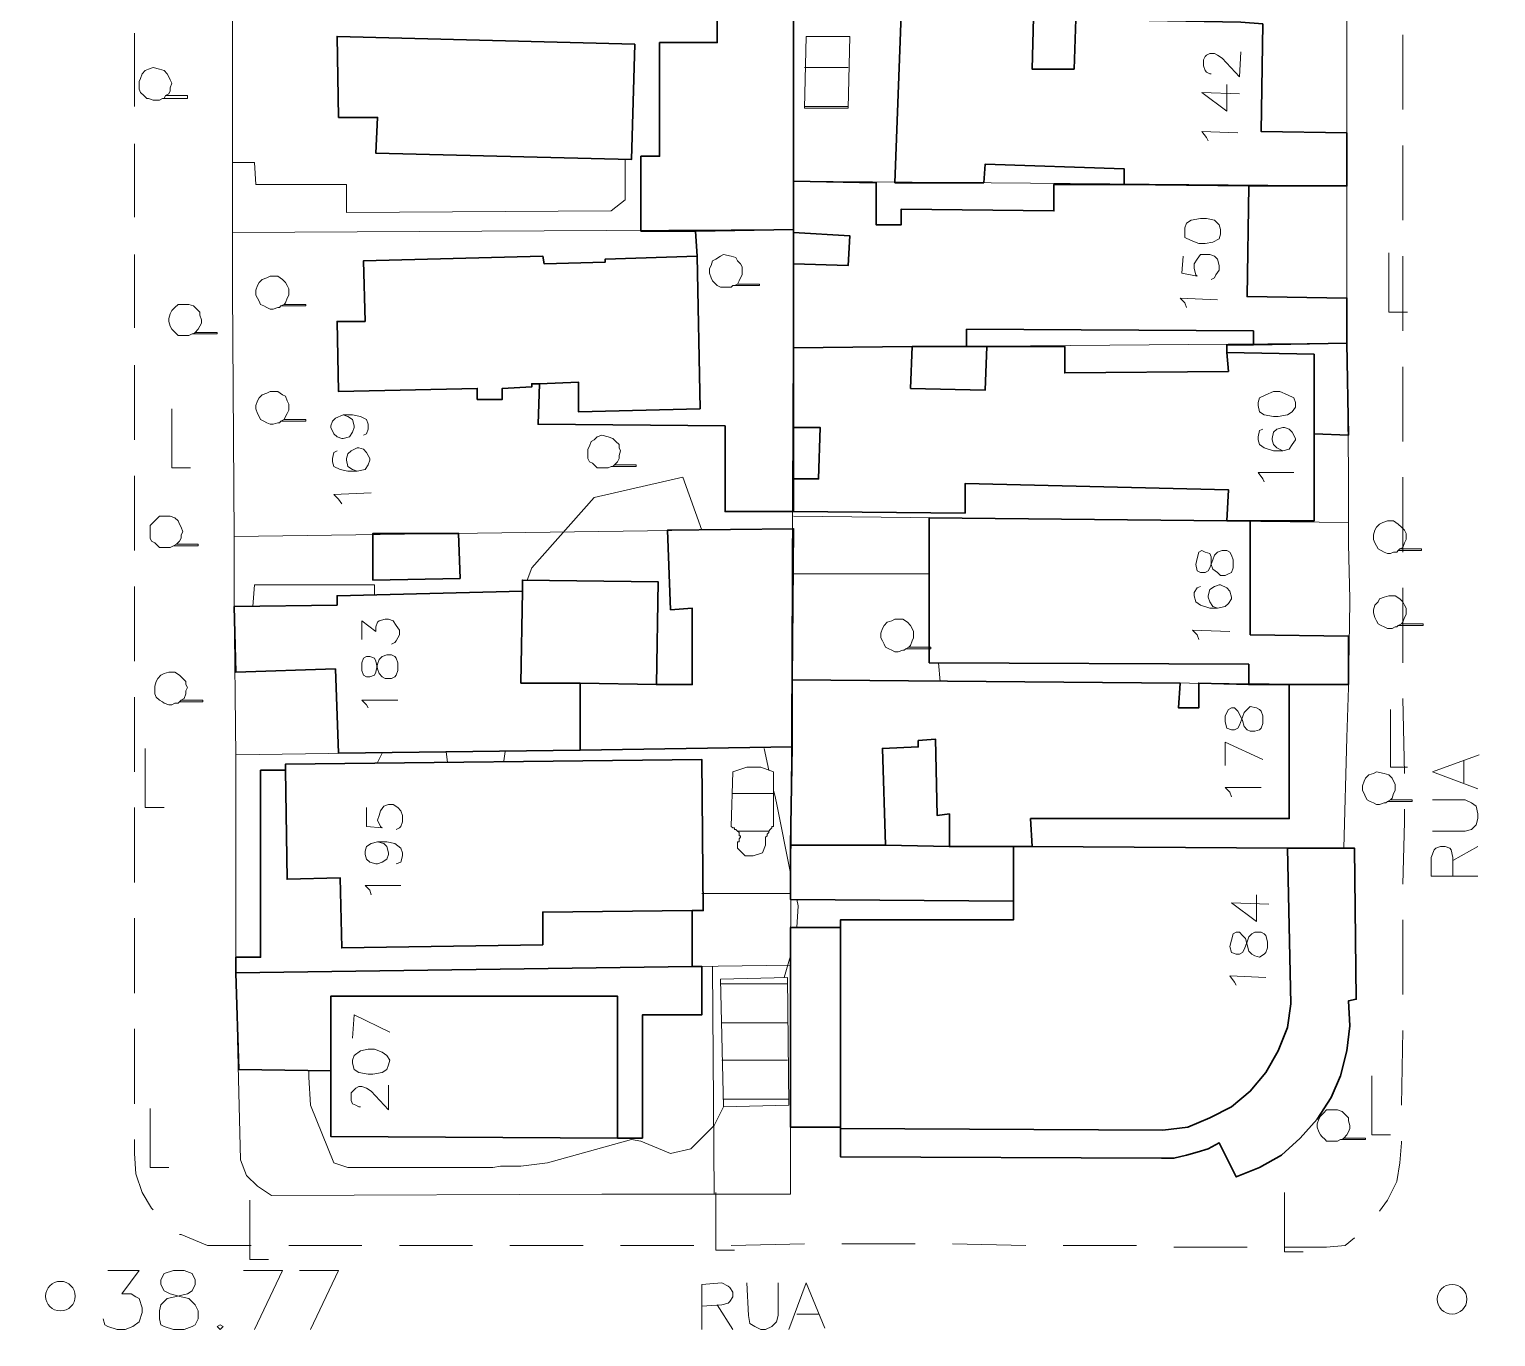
# Model space of a CAD drawing. Extents: x -2391 to 32076, y -11492 to 5852.
# Drawn here: x 4445.8 to 4525.4, y -1658.4 to -1587.4 of the extents above; entities that cross this region are included whole.
import ezdxf

# ---------------------------------------------------------------- set-up
doc = ezdxf.new("R2010")
doc.units = 0
doc.header["$LTSCALE"] = 7
for name, color, linetype in [('ALVE-CT', 3, 'CONTINUOUS'), ('PDF2_A101 - EDIFICACAO', 7, 'CONTINUOUS'), ('PDF2_A103 - PROJECAO_1', 7, 'CONTINUOUS'), ('PDF2_A112 - PRISMA_VENTILACAO', 7, 'CONTINUOUS'), ('PDF2_A118 - PISCINA', 7, 'CONTINUOUS'), ('PDF2_A122 - CASA_DE_MAQUINA', 7, 'CONTINUOUS'), ('PDF2_A123 - N DE PORTA', 7, 'CONTINUOUS'), ('PDF2_A124 - MURO', 7, 'CONTINUOUS'), ('PDF2_C301 - MEIO_FIO_2D', 7, 'CONTINUOUS'), ('PDF2_C307 - TXT_NOME_LOGRADOURO', 7, 'CONTINUOUS'), ('PDF2_F602 - ARVORE_ISOLADA', 7, 'CONTINUOUS'), ('PDF2_I903 - POSTE', 7, 'CONTINUOUS'), ('PDF2_N1402 - CURVA_INTERMEDIARIA', 7, 'CONTINUOUS'), ('PDF2_N1403 - COTA_DE_APARELHO', 7, 'CONTINUOUS')]:
    doc.layers.add(name, color=color, linetype=linetype)

msp = doc.modelspace()

# ---------------------------------------------------------------- linework, layer by layer
at = {"layer": 'ALVE-CT'}
msp.add_circle((4550.796, -1271.53), 500, dxfattribs=at)
at = {"layer": 'PDF2_A101 - EDIFICACAO', "lineweight": 30}
for points in [[(4487.299, -1595.626), (4487.299, -1598.251), (4481.966, -1598.336), (4479.002, -1598.336), (4479.002, -1594.272), (4480.018, -1594.272), (4480.018, -1588.091), (4483.151, -1588.091), (4483.151, -1586.567), (4487.299, -1586.652)], [(4511.598, -1586.991), (4512.784, -1587.075), (4512.699, -1592.917), (4517.356, -1593.002), (4517.356, -1595.88), (4512.022, -1595.88), (4505.248, -1595.796), (4505.248, -1594.949), (4497.713, -1594.695), (4497.629, -1595.711), (4492.803, -1595.711), (4493.141, -1586.567), (4500.338, -1586.737), (4500.253, -1589.531), (4502.539, -1589.531), (4502.624, -1586.821)], [(4478.664, -1588.176), (4478.494, -1594.441), (4464.609, -1594.102), (4464.694, -1592.155), (4462.577, -1592.155), (4462.493, -1587.753)], [(4505.248, -1595.796), (4512.022, -1595.88), (4511.937, -1601.892), (4517.356, -1601.976), (4517.356, -1604.432), (4512.276, -1604.516), (4512.276, -1603.754), (4496.697, -1603.67), (4496.697, -1604.601), (4493.734, -1604.601), (4487.299, -1604.686), (4487.299, -1600.114), (4490.263, -1600.198), (4490.347, -1598.59), (4487.299, -1598.42), (4487.299, -1598.251), (4487.299, -1595.626), (4491.787, -1595.711), (4491.787, -1597.997), (4493.141, -1597.997), (4493.141, -1597.15), (4501.438, -1597.235), (4501.438, -1595.796)], [(4487.299, -1600.114), (4487.299, -1604.686), (4487.299, -1609.003), (4487.299, -1611.797), (4487.299, -1613.575), (4483.574, -1613.575), (4483.574, -1608.919), (4473.414, -1608.834), (4473.499, -1606.633), (4473.076, -1606.633), (4473.076, -1606.802), (4471.467, -1606.887), (4471.467, -1607.479), (4470.112, -1607.479), (4470.112, -1606.887), (4462.577, -1607.056), (4462.493, -1603.246), (4464.017, -1603.246), (4463.932, -1599.944), (4473.668, -1599.69), (4473.753, -1600.114), (4477.055, -1600.029), (4477.055, -1599.86), (4482.05, -1599.69), (4481.966, -1598.336), (4487.299, -1598.251), (4487.299, -1598.42)], [(4517.356, -1604.432), (4517.44, -1609.427), (4515.578, -1609.342), (4515.578, -1614.083), (4512.106, -1614.083), (4510.836, -1614.083), (4510.921, -1612.39), (4496.613, -1612.051), (4496.613, -1613.66), (4487.299, -1613.575), (4487.299, -1611.797), (4487.299, -1609.003), (4487.299, -1604.686), (4493.734, -1604.601), (4496.697, -1604.601), (4497.798, -1604.601), (4502.031, -1604.601), (4502.031, -1606.04), (4510.921, -1605.956), (4510.836, -1604.94), (4510.836, -1604.516), (4512.276, -1604.516)], [(4510.836, -1614.083), (4512.106, -1614.083), (4512.106, -1620.264), (4517.44, -1620.349), (4517.44, -1622.973), (4514.223, -1622.973), (4512.022, -1622.973), (4512.022, -1621.873), (4494.665, -1621.788), (4494.665, -1613.914)], [(4487.299, -1614.507), (4487.215, -1622.719), (4487.215, -1626.36), (4475.7, -1626.529), (4462.577, -1626.698), (4462.408, -1622.127), (4456.989, -1622.296), (4456.905, -1618.74), (4462.493, -1618.655), (4462.493, -1618.147), (4472.568, -1617.893), (4472.568, -1617.301), (4479.934, -1617.385), (4479.849, -1622.973), (4481.796, -1622.973), (4481.796, -1618.825), (4480.611, -1618.909), (4480.442, -1614.591)], [(4469.181, -1617.216), (4464.44, -1617.301), (4464.44, -1614.761), (4469.096, -1614.761)], [(4512.022, -1622.973), (4514.223, -1622.973), (4514.223, -1630.254), (4500.169, -1630.254), (4500.253, -1631.778), (4499.237, -1631.778), (4495.766, -1631.778), (4495.766, -1630), (4495.089, -1630.085), (4495.004, -1625.936), (4494.073, -1626.021), (4494.073, -1626.36), (4492.125, -1626.444), (4492.295, -1631.694), (4487.13, -1631.694), (4487.215, -1626.36), (4487.215, -1622.719), (4508.296, -1622.889), (4508.212, -1624.243), (4509.312, -1624.243), (4509.312, -1622.889)], [(4481.796, -1635.25), (4481.796, -1638.298), (4456.989, -1638.636), (4456.989, -1638.552), (4456.989, -1637.79), (4458.344, -1637.79), (4458.344, -1627.63), (4459.699, -1627.63), (4459.699, -1627.291), (4482.304, -1627.037), (4482.389, -1635.25)], [(4514.138, -1631.863), (4517.186, -1631.863), (4517.779, -1631.863), (4517.863, -1640.075), (4517.44, -1640.16), (4517.525, -1641.515), (4517.356, -1642.869), (4517.017, -1644.224), (4516.509, -1645.409), (4515.747, -1646.595), (4514.816, -1647.611), (4513.8, -1648.542), (4512.614, -1649.219), (4511.344, -1649.727), (4510.413, -1647.865), (4509.82, -1648.203), (4509.228, -1648.373), (4508.635, -1648.542), (4507.958, -1648.711), (4507.365, -1648.711), (4507.28, -1648.711), (4489.839, -1648.627), (4489.839, -1647.103), (4489.839, -1647.018), (4487.13, -1647.018), (4487.13, -1638.213), (4487.13, -1636.181), (4489.839, -1636.181), (4489.839, -1635.758), (4499.237, -1635.758), (4499.237, -1634.742), (4487.13, -1634.657), (4487.13, -1631.694), (4492.295, -1631.694), (4495.766, -1631.778), (4499.237, -1631.778), (4500.253, -1631.778)], [(4482.304, -1638.298), (4482.304, -1640.922), (4479.087, -1640.922), (4479.087, -1647.611), (4477.732, -1647.611), (4462.154, -1647.526), (4462.154, -1643.97), (4457.159, -1643.885), (4456.989, -1638.636), (4481.796, -1638.298)]]:
    msp.add_lwpolyline(points, close=True, dxfattribs=at)
at = {"layer": 'PDF2_A103 - PROJECAO_1', "lineweight": 30}
for points in [[(4482.05, -1599.69), (4482.22, -1607.987), (4475.616, -1608.157), (4475.616, -1606.548), (4473.499, -1606.633), (4473.076, -1606.633), (4473.076, -1606.802), (4471.467, -1606.887), (4471.467, -1607.479), (4470.112, -1607.479), (4470.112, -1606.887), (4462.577, -1607.056), (4462.493, -1603.246), (4464.017, -1603.246), (4463.932, -1599.944), (4473.668, -1599.69), (4473.753, -1600.114), (4477.055, -1600.029), (4477.055, -1599.86)], [(4502.031, -1604.601), (4502.031, -1606.04), (4510.921, -1605.956), (4510.836, -1604.94), (4515.578, -1605.024), (4515.578, -1609.342), (4515.578, -1614.083), (4512.106, -1614.083), (4510.836, -1614.083), (4510.921, -1612.39), (4496.613, -1612.051), (4496.613, -1613.66), (4487.299, -1613.575), (4487.299, -1611.797), (4487.299, -1609.003), (4487.299, -1604.686), (4493.734, -1604.601), (4496.697, -1604.601), (4497.798, -1604.601)], [(4487.215, -1622.719), (4487.215, -1626.36), (4475.7, -1626.529), (4475.7, -1622.889), (4479.849, -1622.973), (4481.796, -1622.973), (4481.796, -1618.825), (4480.611, -1618.909), (4480.442, -1614.591), (4487.299, -1614.507)], [(4479.849, -1622.973), (4475.7, -1622.889), (4472.483, -1622.889), (4472.568, -1617.893), (4472.568, -1617.301), (4479.934, -1617.385)], [(4481.796, -1635.25), (4473.668, -1635.334), (4473.668, -1637.112), (4462.747, -1637.282), (4462.662, -1633.472), (4459.783, -1633.556), (4459.699, -1627.63), (4459.699, -1627.291), (4482.304, -1627.037), (4482.389, -1635.25)], [(4500.253, -1631.778), (4514.138, -1631.863), (4514.308, -1640.329), (4514.138, -1641.599), (4513.63, -1642.869), (4512.953, -1644.055), (4512.106, -1645.071), (4511.09, -1645.917), (4509.905, -1646.51), (4508.72, -1647.018), (4507.365, -1647.187), (4489.839, -1647.103), (4489.839, -1647.018), (4489.839, -1636.181), (4489.839, -1635.758), (4499.237, -1635.758), (4499.237, -1634.742), (4499.237, -1631.778)], [(4477.732, -1647.611), (4462.154, -1647.526), (4462.154, -1643.97), (4462.154, -1639.906), (4477.732, -1639.906)]]:
    msp.add_lwpolyline(points, close=True, dxfattribs=at)
at = {"layer": 'PDF2_A112 - PRISMA_VENTILACAO', "lineweight": 30}
msp.add_lwpolyline([(4500.338, -1586.737), (4502.624, -1586.821), (4502.539, -1589.531), (4500.253, -1589.531)], close=True, dxfattribs=at)
at = {"layer": 'PDF2_A118 - PISCINA', "lineweight": 9}
for points in [[(4487.977, -1587.753), (4487.892, -1591.647), (4490.263, -1591.647), (4490.347, -1587.753)], [(4483.913, -1630.678), (4483.998, -1627.714), (4484.759, -1627.46), (4485.521, -1627.46), (4486.199, -1627.714), (4486.199, -1630.678), (4486.114, -1630.678), (4486.114, -1630.762), (4486.029, -1630.847), (4485.945, -1630.932), (4485.945, -1631.016), (4485.86, -1631.101), (4485.86, -1631.186), (4485.775, -1631.27), (4485.775, -1631.355), (4485.775, -1631.44), (4485.775, -1631.524), (4485.775, -1631.609), (4485.775, -1631.694), (4485.606, -1632.117), (4485.098, -1632.286), (4484.675, -1632.286), (4484.336, -1631.948), (4484.252, -1631.863), (4484.252, -1631.778), (4484.252, -1631.694), (4484.252, -1631.609), (4484.252, -1631.524), (4484.336, -1631.524), (4484.336, -1631.44), (4484.336, -1631.355), (4484.421, -1631.27), (4484.421, -1631.186), (4484.336, -1631.186), (4484.336, -1631.101), (4484.336, -1631.016), (4484.252, -1630.932), (4484.167, -1630.847), (4484.082, -1630.847), (4484.082, -1630.762), (4483.998, -1630.762)], [(4483.49, -1645.917), (4483.32, -1638.975), (4486.961, -1638.89), (4487.045, -1645.833)]]:
    msp.add_lwpolyline(points, close=True, dxfattribs=at)
for points in [[(4487.892, -1589.446), (4490.263, -1589.446)], [(4487.892, -1591.562), (4490.263, -1591.562)], [(4483.998, -1628.9), (4486.199, -1628.9)], [(4484.252, -1630.932), (4485.945, -1630.932)], [(4483.32, -1639.229), (4486.961, -1639.229)], [(4483.405, -1641.345), (4486.961, -1641.345)], [(4483.405, -1643.377), (4486.961, -1643.377)], [(4483.49, -1645.494), (4487.045, -1645.494)]]:
    msp.add_lwpolyline(points, dxfattribs=at)
at = {"layer": 'PDF2_A122 - CASA_DE_MAQUINA', "lineweight": 30}
for points in [[(4493.734, -1604.601), (4496.697, -1604.601), (4497.798, -1604.601), (4497.713, -1606.971), (4493.649, -1606.887)], [(4487.299, -1611.797), (4487.299, -1609.003), (4488.739, -1609.003), (4488.654, -1611.797)]]:
    msp.add_lwpolyline(points, close=True, dxfattribs=at)
at = {"layer": 'PDF2_A123 - N DE PORTA', "lineweight": 9}
for points in [[(4509.99, -1589.785), (4509.905, -1589.785), (4509.736, -1589.7), (4509.651, -1589.615), (4509.566, -1589.361), (4509.566, -1589.023), (4509.651, -1588.853), (4509.736, -1588.769), (4509.905, -1588.684), (4510.159, -1588.684), (4510.328, -1588.769), (4510.582, -1588.938), (4511.514, -1589.954), (4511.598, -1588.599)], [(4511.514, -1590.885), (4509.482, -1590.8), (4510.836, -1591.816), (4510.836, -1590.377)], [(4509.82, -1593.425), (4509.736, -1593.256), (4509.482, -1592.917), (4511.429, -1593.002)], [(4508.466, -1599.69), (4508.381, -1600.622), (4509.228, -1600.791), (4509.143, -1600.706), (4509.058, -1600.368), (4509.058, -1600.114), (4509.228, -1599.86), (4509.397, -1599.606), (4509.651, -1599.606), (4509.905, -1599.606), (4510.159, -1599.69), (4510.328, -1599.86), (4510.413, -1600.198), (4510.413, -1600.452), (4510.244, -1600.706), (4510.159, -1600.876), (4509.99, -1600.96)], [(4508.635, -1602.484), (4508.55, -1602.23), (4508.296, -1601.976), (4510.328, -1602.061)], [(4462.831, -1608.326), (4463.085, -1608.411), (4463.339, -1608.58), (4463.424, -1608.919), (4463.424, -1609.003), (4463.339, -1609.257), (4463.17, -1609.511), (4462.831, -1609.596), (4462.747, -1609.596), (4462.493, -1609.511), (4462.323, -1609.342), (4462.154, -1609.003), (4462.154, -1608.919), (4462.239, -1608.665), (4462.408, -1608.495), (4462.831, -1608.326), (4463.339, -1608.326), (4463.763, -1608.411), (4464.101, -1608.58), (4464.186, -1608.834), (4464.186, -1609.088), (4464.101, -1609.342), (4463.932, -1609.427)], [(4512.784, -1609.088), (4512.614, -1609.173), (4512.53, -1609.511), (4512.53, -1609.681), (4512.614, -1609.935), (4512.868, -1610.104), (4513.376, -1610.273), (4513.884, -1610.273), (4514.223, -1610.189), (4514.392, -1609.935), (4514.562, -1609.681), (4514.562, -1609.596), (4514.392, -1609.257), (4514.223, -1609.088), (4513.969, -1609.003), (4513.884, -1609.003), (4513.546, -1609.088), (4513.376, -1609.257), (4513.292, -1609.596), (4513.292, -1609.681), (4513.376, -1609.935), (4513.546, -1610.104), (4513.884, -1610.273)], [(4462.493, -1610.273), (4462.323, -1610.358), (4462.239, -1610.697), (4462.239, -1610.866), (4462.323, -1611.12), (4462.662, -1611.289), (4463.085, -1611.374), (4463.593, -1611.374), (4464.017, -1611.289), (4464.186, -1611.035), (4464.271, -1610.781), (4464.271, -1610.697), (4464.101, -1610.358), (4463.932, -1610.189), (4463.678, -1610.104), (4463.593, -1610.104), (4463.255, -1610.273), (4463.085, -1610.443), (4463.001, -1610.697), (4463.001, -1610.781), (4463.085, -1611.12), (4463.339, -1611.289), (4463.593, -1611.374)], [(4512.868, -1611.967), (4512.784, -1611.797), (4512.53, -1611.459), (4514.477, -1611.459)], [(4462.747, -1613.152), (4462.577, -1612.898), (4462.323, -1612.644), (4464.355, -1612.559)], [(4509.397, -1617.639), (4509.228, -1617.724), (4509.058, -1617.978), (4509.058, -1618.147), (4509.143, -1618.486), (4509.397, -1618.655), (4509.905, -1618.825), (4510.328, -1618.825), (4510.752, -1618.74), (4510.921, -1618.571), (4511.09, -1618.317), (4511.09, -1618.232), (4511.006, -1617.893), (4510.836, -1617.724), (4510.498, -1617.555), (4510.413, -1617.555), (4510.159, -1617.639), (4509.905, -1617.809), (4509.82, -1618.147), (4509.82, -1618.232), (4509.905, -1618.486), (4510.074, -1618.74), (4510.328, -1618.825)], [(4463.847, -1620.518), (4463.847, -1619.502), (4464.609, -1620.095), (4464.609, -1619.841), (4464.694, -1619.587), (4464.779, -1619.502), (4465.117, -1619.417), (4465.287, -1619.417), (4465.541, -1619.502), (4465.71, -1619.756), (4465.879, -1620.01), (4465.879, -1620.264), (4465.71, -1620.603), (4465.625, -1620.687), (4465.456, -1620.772)], [(4509.312, -1620.518), (4509.228, -1620.264), (4508.974, -1620.01), (4511.006, -1620.095)], [(4464.186, -1624.243), (4464.101, -1624.074), (4463.847, -1623.82), (4465.795, -1623.82)], [(4512.784, -1627.037), (4510.752, -1626.106), (4510.752, -1627.376)], [(4511.09, -1629.069), (4511.006, -1628.815), (4510.752, -1628.561), (4512.699, -1628.561)], [(4464.101, -1629.662), (4464.101, -1630.678), (4464.948, -1630.762), (4464.863, -1630.678), (4464.694, -1630.339), (4464.779, -1630.085), (4464.863, -1629.831), (4465.033, -1629.577), (4465.287, -1629.492), (4465.541, -1629.492), (4465.795, -1629.662), (4465.964, -1629.831), (4466.049, -1630.085), (4466.049, -1630.424), (4465.964, -1630.678), (4465.879, -1630.762), (4465.71, -1630.847)], [(4464.694, -1631.524), (4465.033, -1631.609), (4465.202, -1631.778), (4465.287, -1632.117), (4465.287, -1632.202), (4465.202, -1632.456), (4464.948, -1632.625), (4464.694, -1632.71), (4464.609, -1632.71), (4464.271, -1632.625), (4464.101, -1632.456), (4464.017, -1632.202), (4464.017, -1632.032), (4464.101, -1631.778), (4464.355, -1631.609), (4464.694, -1631.524), (4465.202, -1631.524), (4465.625, -1631.609), (4465.964, -1631.863), (4466.049, -1632.117), (4466.049, -1632.286), (4465.964, -1632.625), (4465.71, -1632.71)], [(4464.355, -1634.403), (4464.271, -1634.149), (4464.017, -1633.895), (4465.964, -1633.895)], [(4513.122, -1634.911), (4511.09, -1634.826), (4512.445, -1635.842), (4512.445, -1634.403)], [(4511.344, -1639.314), (4511.26, -1639.144), (4511.006, -1638.806), (4512.953, -1638.89)], [(4465.371, -1641.853), (4463.424, -1640.922), (4463.339, -1642.192)], [(4463.763, -1645.917), (4463.678, -1645.917), (4463.509, -1645.833), (4463.339, -1645.748), (4463.255, -1645.579), (4463.255, -1645.155), (4463.424, -1644.986), (4463.509, -1644.901), (4463.678, -1644.817), (4463.847, -1644.817), (4464.101, -1644.901), (4464.355, -1645.071), (4465.287, -1646.087), (4465.287, -1644.732)]]:
    msp.add_lwpolyline(points, dxfattribs=at)
for points in [[(4508.55, -1598.336), (4508.55, -1598.674), (4508.889, -1598.844), (4509.312, -1599.013), (4509.651, -1599.013), (4510.074, -1598.928), (4510.413, -1598.759), (4510.498, -1598.505), (4510.498, -1598.251), (4510.413, -1597.997), (4510.159, -1597.743), (4509.736, -1597.658), (4509.397, -1597.658), (4508.889, -1597.743), (4508.635, -1597.912), (4508.55, -1598.166)], [(4512.53, -1607.818), (4512.614, -1608.157), (4512.868, -1608.326), (4513.376, -1608.411), (4513.63, -1608.411), (4514.138, -1608.326), (4514.392, -1608.157), (4514.562, -1607.903), (4514.562, -1607.649), (4514.477, -1607.395), (4514.138, -1607.225), (4513.715, -1607.056), (4513.376, -1607.056), (4512.953, -1607.225), (4512.614, -1607.395), (4512.53, -1607.649)], [(4509.143, -1616.454), (4509.228, -1616.793), (4509.397, -1616.877), (4509.651, -1616.877), (4509.82, -1616.793), (4509.905, -1616.623), (4510.074, -1616.2), (4510.159, -1615.946), (4510.328, -1615.777), (4510.582, -1615.692), (4510.836, -1615.692), (4511.006, -1615.777), (4511.09, -1615.946), (4511.175, -1616.2), (4511.175, -1616.623), (4511.09, -1616.877), (4510.921, -1616.962), (4510.752, -1617.047), (4510.498, -1617.047), (4510.328, -1616.877), (4510.074, -1616.708), (4509.99, -1616.454), (4509.99, -1616.031), (4509.905, -1615.861), (4509.651, -1615.777), (4509.482, -1615.692), (4509.312, -1615.777), (4509.228, -1616.115)], [(4463.847, -1622.211), (4463.932, -1622.465), (4464.101, -1622.55), (4464.271, -1622.55), (4464.525, -1622.465), (4464.609, -1622.296), (4464.694, -1621.873), (4464.779, -1621.619), (4464.948, -1621.449), (4465.202, -1621.365), (4465.456, -1621.365), (4465.625, -1621.449), (4465.71, -1621.534), (4465.795, -1621.788), (4465.795, -1622.211), (4465.71, -1622.465), (4465.625, -1622.55), (4465.456, -1622.635), (4465.117, -1622.635), (4464.948, -1622.55), (4464.779, -1622.381), (4464.694, -1622.127), (4464.609, -1621.703), (4464.525, -1621.534), (4464.271, -1621.449), (4464.101, -1621.449), (4463.932, -1621.534), (4463.847, -1621.788)], [(4510.752, -1625.005), (4510.836, -1625.344), (4511.09, -1625.428), (4511.26, -1625.428), (4511.429, -1625.344), (4511.514, -1625.174), (4511.683, -1624.751), (4511.768, -1624.497), (4511.937, -1624.328), (4512.106, -1624.158), (4512.445, -1624.243), (4512.614, -1624.328), (4512.699, -1624.412), (4512.784, -1624.666), (4512.784, -1625.09), (4512.699, -1625.344), (4512.614, -1625.428), (4512.36, -1625.513), (4512.106, -1625.513), (4511.937, -1625.428), (4511.768, -1625.259), (4511.683, -1624.92), (4511.514, -1624.582), (4511.429, -1624.412), (4511.26, -1624.243), (4511.09, -1624.243), (4510.921, -1624.328), (4510.752, -1624.666)], [(4511.006, -1637.197), (4511.09, -1637.536), (4511.344, -1637.62), (4511.514, -1637.62), (4511.683, -1637.536), (4511.768, -1637.366), (4511.937, -1636.943), (4512.022, -1636.689), (4512.191, -1636.52), (4512.36, -1636.435), (4512.699, -1636.435), (4512.868, -1636.52), (4512.953, -1636.604), (4513.038, -1636.943), (4513.038, -1637.282), (4512.953, -1637.536), (4512.868, -1637.62), (4512.614, -1637.79), (4512.36, -1637.705), (4512.191, -1637.62), (4512.022, -1637.451), (4511.937, -1637.112), (4511.852, -1636.774), (4511.683, -1636.604), (4511.514, -1636.435), (4511.344, -1636.435), (4511.175, -1636.52), (4511.09, -1636.858)], [(4463.339, -1643.547), (4463.424, -1643.885), (4463.678, -1644.055), (4464.186, -1644.139), (4464.44, -1644.139), (4464.948, -1644.055), (4465.202, -1643.885), (4465.287, -1643.631), (4465.371, -1643.377), (4465.202, -1643.123), (4464.948, -1642.954), (4464.525, -1642.785), (4464.186, -1642.785), (4463.763, -1642.869), (4463.424, -1643.123), (4463.339, -1643.377)]]:
    msp.add_lwpolyline(points, close=True, dxfattribs=at)
at = {"layer": 'PDF2_A124 - MURO', "lineweight": 9}
for points in [[(4487.13, -1647.018), (4487.13, -1638.213), (4487.299, -1600.283), (4487.299, -1550.754), (4487.215, -1510.623), (4487.045, -1496.653), (4483.236, -1496.484), (4484.759, -1478.365), (4485.183, -1473.455), (4485.267, -1471.762), (4486.029, -1461.432), (4486.707, -1453.135), (4487.215, -1445.515)], [(4487.299, -1550.923), (4517.356, -1550.839), (4517.356, -1554.141), (4517.356, -1559.898), (4517.356, -1559.982), (4517.356, -1561.591), (4517.356, -1590.377), (4517.356, -1595.965), (4517.356, -1596.134), (4517.356, -1600.283), (4517.356, -1604.432)], [(4487.299, -1604.686), (4517.356, -1604.432), (4517.44, -1611.289), (4517.44, -1613.745), (4517.44, -1615.353), (4517.525, -1618.317), (4517.525, -1618.486), (4517.44, -1623.142), (4517.356, -1625.852), (4517.186, -1631.863), (4517.779, -1631.863), (4517.863, -1640.075), (4517.44, -1640.16), (4517.525, -1641.515), (4517.356, -1642.869), (4517.017, -1644.224), (4516.509, -1645.409), (4515.747, -1646.595), (4514.816, -1647.611), (4513.8, -1648.542), (4512.614, -1649.219), (4511.344, -1649.727), (4510.413, -1647.865), (4509.82, -1648.203), (4509.228, -1648.373), (4508.635, -1648.542), (4507.958, -1648.711), (4507.365, -1648.711), (4507.28, -1648.711), (4489.839, -1648.627), (4489.839, -1647.018), (4487.13, -1647.018), (4487.13, -1650.659), (4479.172, -1650.659), (4476.886, -1650.659), (4458.937, -1650.743), (4458.175, -1650.235), (4457.582, -1649.643), (4457.243, -1648.796), (4456.989, -1638.552), (4456.989, -1637.705), (4456.989, -1634.572), (4456.989, -1626.868), (4456.905, -1618.571), (4456.905, -1615.184), (4456.905, -1614.93), (4456.82, -1601.553), (4456.82, -1600.198), (4456.82, -1598.166), (4456.82, -1595.034), (4456.82, -1594.695), (4456.82, -1586.229)], [(4456.82, -1594.61), (4458.005, -1594.61), (4458.09, -1595.796), (4463.001, -1595.796), (4463.001, -1597.32), (4477.394, -1597.235), (4478.156, -1596.642), (4478.156, -1594.441)], [(4487.299, -1595.626), (4517.356, -1595.88)], [(4487.299, -1598.251), (4456.82, -1598.42)], [(4517.44, -1614.168), (4487.299, -1613.829)], [(4456.905, -1614.93), (4487.299, -1614.507)], [(4487.215, -1616.962), (4494.665, -1616.962)], [(4457.921, -1618.74), (4458.005, -1617.555), (4464.525, -1617.555), (4464.525, -1618.063)], [(4495.173, -1621.788), (4495.258, -1622.804)], [(4517.44, -1622.973), (4487.215, -1622.719)], [(4456.989, -1626.783), (4487.215, -1626.36)], [(4517.186, -1631.863), (4487.13, -1631.694)], [(4487.13, -1634.318), (4482.304, -1634.318)], [(4487.13, -1638.213), (4456.989, -1638.636)], [(4482.982, -1650.659), (4482.897, -1638.298)]]:
    msp.add_lwpolyline(points, dxfattribs=at)
at = {"layer": 'PDF2_C301 - MEIO_FIO_2D', "lineweight": 9}
for points in [[(4451.486, -1591.562), (4451.486, -1587.583)], [(4520.403, -1587.668), (4520.403, -1591.732)], [(4451.486, -1597.574), (4451.486, -1593.594)], [(4520.403, -1593.679), (4520.403, -1597.743)], [(4451.486, -1603.585), (4451.486, -1599.606)], [(4520.403, -1599.69), (4520.403, -1603.754)], [(4451.486, -1609.681), (4451.486, -1605.617)], [(4520.403, -1605.702), (4520.403, -1609.765)], [(4451.486, -1615.692), (4451.486, -1611.628)], [(4520.403, -1611.713), (4520.403, -1615.777)], [(4451.486, -1621.703), (4451.486, -1617.639)], [(4520.403, -1617.724), (4520.403, -1621.788)], [(4451.486, -1627.714), (4451.486, -1623.65)], [(4520.403, -1623.735), (4520.488, -1627.799)], [(4451.486, -1633.726), (4451.486, -1629.662)], [(4520.488, -1629.746), (4520.488, -1630.424), (4520.403, -1633.81)], [(4451.486, -1639.737), (4451.486, -1635.673)], [(4520.403, -1635.758), (4520.403, -1639.821)], [(4451.486, -1645.748), (4451.486, -1641.684)], [(4520.403, -1641.769), (4520.319, -1645.833)], [(4452.502, -1651.505), (4452.417, -1651.421), (4451.909, -1650.574), (4451.571, -1649.558), (4451.486, -1648.457), (4451.486, -1647.695)], [(4520.319, -1647.78), (4520.319, -1647.865), (4520.234, -1648.965), (4520.065, -1649.981), (4519.557, -1650.997), (4519.133, -1651.59)], [(4457.836, -1653.453), (4456.227, -1653.453), (4455.465, -1653.453), (4454.026, -1652.86), (4453.941, -1652.86)], [(4463.847, -1653.453), (4459.868, -1653.453)], [(4469.858, -1653.453), (4465.879, -1653.453)], [(4475.87, -1653.453), (4471.89, -1653.453)], [(4481.881, -1653.453), (4477.902, -1653.453)], [(4487.892, -1653.368), (4483.913, -1653.453)], [(4493.903, -1653.368), (4489.924, -1653.368)], [(4499.915, -1653.453), (4495.935, -1653.368)], [(4505.926, -1653.453), (4501.946, -1653.453)], [(4511.937, -1653.537), (4507.958, -1653.537)], [(4517.779, -1653.029), (4517.271, -1653.453), (4516.255, -1653.537), (4515.07, -1653.537), (4514.138, -1653.537), (4513.969, -1653.537)]]:
    msp.add_lwpolyline(points, dxfattribs=at)
at = {"layer": 'PDF2_C307 - TXT_NOME_LOGRADOURO', "lineweight": 9}
for points in [[(4524.467, -1628.646), (4522.012, -1627.714), (4524.552, -1626.783)], [(4523.705, -1628.307), (4523.705, -1627.122)], [(4522.012, -1630.932), (4523.79, -1630.932), (4524.129, -1630.847), (4524.383, -1630.593), (4524.467, -1630.254), (4524.467, -1630), (4524.383, -1629.577), (4524.129, -1629.408), (4523.79, -1629.238), (4522.012, -1629.238)], [(4524.467, -1633.387), (4521.927, -1633.387), (4521.927, -1632.371), (4522.097, -1631.948), (4522.181, -1631.863), (4522.435, -1631.778), (4522.689, -1631.778), (4522.943, -1631.863), (4523.028, -1631.948), (4523.113, -1632.371), (4523.113, -1633.387)], [(4523.113, -1632.54), (4524.467, -1631.778)], [(4482.304, -1658.024), (4482.304, -1655.569), (4483.405, -1655.485), (4483.744, -1655.654), (4483.828, -1655.739), (4483.998, -1655.992), (4483.998, -1656.246), (4483.828, -1656.5), (4483.744, -1656.585), (4483.405, -1656.67), (4482.304, -1656.754)], [(4484.759, -1655.485), (4484.844, -1657.262), (4484.929, -1657.686), (4485.183, -1657.855), (4485.521, -1658.024), (4485.775, -1658.024), (4486.114, -1657.855), (4486.368, -1657.601), (4486.453, -1657.262), (4486.453, -1655.485)], [(4487.045, -1658.024), (4487.977, -1655.485), (4488.993, -1657.94)], [(4483.151, -1656.67), (4483.998, -1658.024)], [(4487.469, -1657.178), (4488.654, -1657.178)]]:
    msp.add_lwpolyline(points, dxfattribs=at)
at = {"layer": 'PDF2_F602 - ARVORE_ISOLADA', "lineweight": 9}
for points in [[(4453.179, -1590.97), (4453.095, -1591.139), (4453.01, -1591.139), (4452.841, -1591.224), (4452.671, -1591.224), (4452.502, -1591.224), (4452.248, -1591.139), (4452.163, -1591.139), (4451.994, -1590.97), (4451.825, -1590.8), (4451.74, -1590.631), (4451.74, -1590.462), (4451.74, -1590.208), (4451.825, -1590.038), (4451.909, -1589.785), (4452.079, -1589.615), (4452.248, -1589.531), (4452.502, -1589.446), (4452.841, -1589.531), (4453.095, -1589.615), (4453.264, -1589.785), (4453.349, -1589.954), (4453.433, -1590.123), (4453.518, -1590.292), (4453.433, -1590.546), (4453.433, -1590.716), (4453.349, -1590.885), (4453.179, -1590.97), (4453.095, -1591.139), (4454.365, -1591.139), (4454.365, -1590.97)], [(4484.252, -1601.214), (4484.082, -1601.299), (4483.998, -1601.299), (4483.913, -1601.384), (4483.659, -1601.384), (4483.49, -1601.384), (4483.32, -1601.384), (4483.151, -1601.299), (4482.982, -1601.13), (4482.897, -1601.045), (4482.812, -1600.876), (4482.728, -1600.622), (4482.728, -1600.368), (4482.812, -1600.198), (4482.897, -1599.944), (4483.066, -1599.86), (4483.32, -1599.69), (4483.49, -1599.606), (4483.913, -1599.69), (4484.167, -1599.775), (4484.252, -1599.944), (4484.421, -1600.114), (4484.506, -1600.283), (4484.506, -1600.452), (4484.506, -1600.706), (4484.421, -1600.876), (4484.336, -1601.045), (4484.252, -1601.214), (4484.082, -1601.299), (4485.437, -1601.299), (4485.437, -1601.214)], [(4459.614, -1602.315), (4459.445, -1602.4), (4459.36, -1602.484), (4459.275, -1602.484), (4459.021, -1602.569), (4458.852, -1602.569), (4458.683, -1602.484), (4458.513, -1602.4), (4458.344, -1602.315), (4458.259, -1602.146), (4458.175, -1601.976), (4458.09, -1601.807), (4458.09, -1601.553), (4458.175, -1601.299), (4458.259, -1601.13), (4458.429, -1600.96), (4458.683, -1600.876), (4458.852, -1600.791), (4459.275, -1600.791), (4459.529, -1600.96), (4459.699, -1601.13), (4459.783, -1601.299), (4459.868, -1601.468), (4459.868, -1601.638), (4459.868, -1601.807), (4459.783, -1601.976), (4459.699, -1602.23), (4459.614, -1602.315), (4459.445, -1602.4), (4460.799, -1602.4), (4460.799, -1602.315)], [(4454.788, -1603.839), (4454.703, -1603.924), (4454.619, -1603.924), (4454.449, -1604.008), (4454.28, -1604.008), (4454.111, -1604.008), (4453.857, -1604.008), (4453.772, -1603.924), (4453.603, -1603.754), (4453.518, -1603.67), (4453.433, -1603.5), (4453.349, -1603.246), (4453.349, -1603.077), (4453.433, -1602.823), (4453.518, -1602.654), (4453.687, -1602.484), (4453.857, -1602.315), (4454.111, -1602.315), (4454.449, -1602.315), (4454.703, -1602.4), (4454.873, -1602.569), (4455.042, -1602.738), (4455.042, -1602.908), (4455.127, -1603.162), (4455.127, -1603.331), (4455.042, -1603.5), (4454.957, -1603.67), (4454.788, -1603.839), (4454.703, -1603.924), (4455.973, -1603.924), (4455.973, -1603.839)], [(4459.614, -1608.58), (4459.445, -1608.665), (4459.36, -1608.749), (4459.275, -1608.749), (4459.021, -1608.834), (4458.852, -1608.834), (4458.683, -1608.749), (4458.513, -1608.665), (4458.344, -1608.58), (4458.259, -1608.411), (4458.175, -1608.241), (4458.09, -1607.987), (4458.09, -1607.818), (4458.175, -1607.564), (4458.259, -1607.395), (4458.429, -1607.225), (4458.683, -1607.141), (4458.852, -1607.056), (4459.275, -1607.056), (4459.529, -1607.225), (4459.699, -1607.31), (4459.783, -1607.564), (4459.868, -1607.733), (4459.868, -1607.903), (4459.868, -1608.072), (4459.783, -1608.241), (4459.699, -1608.411), (4459.614, -1608.58), (4459.445, -1608.665), (4460.799, -1608.665), (4460.799, -1608.58)], [(4477.563, -1611.035), (4477.478, -1611.12), (4477.394, -1611.12), (4477.224, -1611.205), (4477.055, -1611.205), (4476.886, -1611.205), (4476.632, -1611.205), (4476.547, -1611.12), (4476.378, -1610.951), (4476.208, -1610.866), (4476.124, -1610.697), (4476.124, -1610.443), (4476.124, -1610.189), (4476.208, -1610.019), (4476.293, -1609.765), (4476.462, -1609.681), (4476.632, -1609.511), (4476.886, -1609.427), (4477.224, -1609.511), (4477.478, -1609.596), (4477.648, -1609.765), (4477.817, -1609.935), (4477.817, -1610.104), (4477.902, -1610.273), (4477.817, -1610.527), (4477.817, -1610.697), (4477.732, -1610.866), (4477.563, -1611.035), (4477.478, -1611.12), (4478.748, -1611.12), (4478.748, -1611.035)], [(4453.772, -1615.353), (4453.603, -1615.438), (4453.433, -1615.523), (4453.264, -1615.523), (4453.095, -1615.523), (4452.841, -1615.523), (4452.756, -1615.438), (4452.587, -1615.269), (4452.417, -1615.184), (4452.333, -1615.015), (4452.333, -1614.761), (4452.333, -1614.591), (4452.333, -1614.337), (4452.502, -1614.168), (4452.671, -1613.999), (4452.841, -1613.829), (4453.095, -1613.829), (4453.433, -1613.829), (4453.687, -1613.914), (4453.857, -1614.083), (4453.941, -1614.253), (4454.026, -1614.422), (4454.111, -1614.676), (4454.026, -1614.845), (4454.026, -1615.015), (4453.941, -1615.184), (4453.772, -1615.353), (4453.603, -1615.438), (4454.957, -1615.438), (4454.957, -1615.353)], [(4520.234, -1615.607), (4520.149, -1615.692), (4520.065, -1615.777), (4519.895, -1615.777), (4519.726, -1615.861), (4519.557, -1615.861), (4519.387, -1615.777), (4519.218, -1615.692), (4519.049, -1615.607), (4518.964, -1615.438), (4518.879, -1615.269), (4518.795, -1615.099), (4518.795, -1614.845), (4518.879, -1614.591), (4518.964, -1614.422), (4519.133, -1614.253), (4519.303, -1614.168), (4519.557, -1614.083), (4519.895, -1614.083), (4520.149, -1614.253), (4520.319, -1614.422), (4520.488, -1614.591), (4520.573, -1614.761), (4520.573, -1614.93), (4520.573, -1615.099), (4520.488, -1615.269), (4520.403, -1615.523), (4520.234, -1615.607), (4520.149, -1615.692), (4521.419, -1615.692), (4521.419, -1615.607)], [(4520.319, -1619.671), (4520.149, -1619.756), (4520.065, -1619.841), (4519.98, -1619.841), (4519.811, -1619.925), (4519.557, -1619.925), (4519.387, -1619.841), (4519.218, -1619.756), (4519.049, -1619.671), (4518.964, -1619.502), (4518.879, -1619.333), (4518.795, -1619.079), (4518.795, -1618.909), (4518.879, -1618.655), (4519.049, -1618.486), (4519.133, -1618.317), (4519.387, -1618.232), (4519.641, -1618.147), (4519.98, -1618.147), (4520.234, -1618.317), (4520.403, -1618.486), (4520.488, -1618.655), (4520.573, -1618.825), (4520.573, -1618.994), (4520.573, -1619.163), (4520.488, -1619.333), (4520.403, -1619.587), (4520.319, -1619.671), (4520.149, -1619.756), (4521.504, -1619.756), (4521.504, -1619.671)], [(4493.565, -1620.941), (4493.395, -1621.026), (4493.311, -1621.111), (4493.226, -1621.111), (4492.972, -1621.195), (4492.803, -1621.195), (4492.633, -1621.111), (4492.464, -1621.026), (4492.295, -1620.941), (4492.21, -1620.772), (4492.125, -1620.603), (4492.041, -1620.433), (4492.041, -1620.179), (4492.125, -1619.925), (4492.21, -1619.756), (4492.379, -1619.587), (4492.633, -1619.502), (4492.803, -1619.417), (4493.226, -1619.417), (4493.48, -1619.587), (4493.649, -1619.756), (4493.734, -1619.925), (4493.819, -1620.095), (4493.819, -1620.264), (4493.819, -1620.433), (4493.734, -1620.603), (4493.649, -1620.857), (4493.565, -1620.941), (4493.395, -1621.026), (4494.75, -1621.026), (4494.75, -1620.941)], [(4454.026, -1623.82), (4453.941, -1623.904), (4453.857, -1623.989), (4453.687, -1623.989), (4453.518, -1624.074), (4453.349, -1624.074), (4453.095, -1623.989), (4453.01, -1623.904), (4452.841, -1623.82), (4452.671, -1623.65), (4452.587, -1623.481), (4452.587, -1623.312), (4452.587, -1623.058), (4452.671, -1622.804), (4452.756, -1622.635), (4452.925, -1622.465), (4453.095, -1622.381), (4453.349, -1622.296), (4453.687, -1622.296), (4453.941, -1622.465), (4454.111, -1622.635), (4454.28, -1622.804), (4454.28, -1622.973), (4454.365, -1623.142), (4454.28, -1623.312), (4454.28, -1623.481), (4454.195, -1623.735), (4454.026, -1623.82), (4453.941, -1623.904), (4455.211, -1623.904), (4455.211, -1623.82)], [(4519.726, -1629.238), (4519.557, -1629.323), (4519.472, -1629.408), (4519.387, -1629.408), (4519.133, -1629.492), (4518.964, -1629.492), (4518.795, -1629.408), (4518.625, -1629.323), (4518.456, -1629.238), (4518.371, -1629.069), (4518.287, -1628.9), (4518.202, -1628.73), (4518.202, -1628.476), (4518.287, -1628.222), (4518.371, -1628.053), (4518.541, -1627.884), (4518.795, -1627.799), (4518.964, -1627.714), (4519.387, -1627.799), (4519.641, -1627.884), (4519.811, -1628.053), (4519.895, -1628.222), (4519.98, -1628.392), (4519.98, -1628.561), (4519.98, -1628.73), (4519.895, -1628.9), (4519.811, -1629.154), (4519.726, -1629.238), (4519.557, -1629.323), (4520.911, -1629.323), (4520.911, -1629.238)], [(4517.186, -1647.611), (4517.102, -1647.695), (4517.017, -1647.695), (4516.848, -1647.78), (4516.678, -1647.78), (4516.509, -1647.78), (4516.255, -1647.78), (4516.17, -1647.695), (4516.001, -1647.526), (4515.916, -1647.441), (4515.832, -1647.272), (4515.747, -1647.018), (4515.747, -1646.849), (4515.832, -1646.595), (4515.916, -1646.425), (4516.086, -1646.256), (4516.255, -1646.087), (4516.509, -1646.087), (4516.848, -1646.087), (4517.102, -1646.171), (4517.271, -1646.341), (4517.44, -1646.51), (4517.44, -1646.679), (4517.525, -1646.933), (4517.525, -1647.103), (4517.44, -1647.272), (4517.356, -1647.441), (4517.186, -1647.611), (4517.102, -1647.695), (4518.371, -1647.695), (4518.371, -1647.611)]]:
    msp.add_lwpolyline(points, close=True, dxfattribs=at)
at = {"layer": 'PDF2_I903 - POSTE', "lineweight": 9}
for points in [[(4520.657, -1602.738), (4519.641, -1602.738), (4519.641, -1599.521)], [(4454.534, -1611.205), (4453.518, -1611.205), (4453.518, -1607.987)], [(4520.657, -1627.46), (4519.726, -1627.46), (4519.726, -1624.328)], [(4453.095, -1629.662), (4452.079, -1629.662), (4452.079, -1626.444)], [(4519.726, -1647.441), (4518.71, -1647.441), (4518.71, -1644.224)], [(4453.349, -1649.219), (4452.333, -1649.219), (4452.333, -1646.002)], [(4484.082, -1653.707), (4483.066, -1653.707), (4483.066, -1650.574)], [(4514.985, -1653.791), (4513.969, -1653.791), (4513.969, -1650.574)], [(4458.767, -1654.215), (4457.751, -1654.215), (4457.751, -1650.997)]]:
    msp.add_lwpolyline(points, dxfattribs=at)
at = {"layer": 'PDF2_N1402 - CURVA_INTERMEDIARIA', "lineweight": 9}
for points in [[(4472.822, -1617.301), (4473.076, -1616.623), (4476.462, -1612.813), (4481.288, -1611.713), (4482.304, -1614.591)], [(4464.694, -1627.206), (4464.948, -1626.698)], [(4468.419, -1626.614), (4468.504, -1627.206)], [(4471.552, -1627.122), (4471.636, -1626.614)], [(4485.691, -1626.444), (4485.945, -1627.63)], [(4486.199, -1628.73), (4486.283, -1628.984), (4486.368, -1629.408), (4487.13, -1633.218)], [(4487.469, -1634.657), (4487.553, -1634.996), (4487.469, -1636.181)], [(4487.13, -1637.705), (4486.791, -1638.89)], [(4483.49, -1645.917), (4483.236, -1646.425), (4482.982, -1646.933), (4481.712, -1648.203), (4480.611, -1648.457), (4479.002, -1647.78), (4478.494, -1647.695), (4473.922, -1648.965), (4472.483, -1649.135), (4471.806, -1649.135), (4471.382, -1649.135), (4470.959, -1649.219), (4463.339, -1649.219), (4463.085, -1649.219), (4462.323, -1648.965), (4461.053, -1645.833), (4460.969, -1644.309), (4460.969, -1643.97)]]:
    msp.add_lwpolyline(points, dxfattribs=at)
at = {"layer": 'PDF2_N1403 - COTA_DE_APARELHO', "lineweight": 9}
for points in [[(4450.047, -1654.807), (4451.74, -1654.807), (4450.809, -1656.077), (4451.317, -1656.077), (4451.571, -1656.246), (4451.74, -1656.331), (4451.909, -1656.839), (4451.909, -1657.093), (4451.74, -1657.601), (4451.402, -1657.855), (4450.978, -1658.024), (4450.555, -1658.024), (4450.047, -1657.855), (4449.878, -1657.77), (4449.793, -1657.432)], [(4458.005, -1658.024), (4459.529, -1654.807), (4457.413, -1654.807)], [(4461.053, -1658.024), (4462.577, -1654.807), (4460.461, -1654.807)]]:
    msp.add_lwpolyline(points, dxfattribs=at)
for points in [[(4453.603, -1654.807), (4453.095, -1654.977), (4452.925, -1655.315), (4452.925, -1655.569), (4453.095, -1655.908), (4453.433, -1656.077), (4454.026, -1656.246), (4454.449, -1656.331), (4454.788, -1656.67), (4454.957, -1657.008), (4454.957, -1657.432), (4454.788, -1657.77), (4454.619, -1657.855), (4454.195, -1658.024), (4453.603, -1658.024), (4453.095, -1657.855), (4452.925, -1657.77), (4452.841, -1657.432), (4452.841, -1657.008), (4452.925, -1656.67), (4453.264, -1656.331), (4453.687, -1656.246), (4454.365, -1656.077), (4454.619, -1655.908), (4454.788, -1655.569), (4454.788, -1655.315), (4454.619, -1654.977), (4454.195, -1654.807)], [(4456.143, -1657.77), (4455.973, -1657.855), (4456.143, -1658.024), (4456.312, -1657.855)]]:
    msp.add_lwpolyline(points, close=True, dxfattribs=at)
for centre in [(4447.465, -1656.204), (4523.07, -1656.373)]:
    msp.add_circle(centre, 0.804, dxfattribs=at)

doc.saveas('drawing.dxf')
